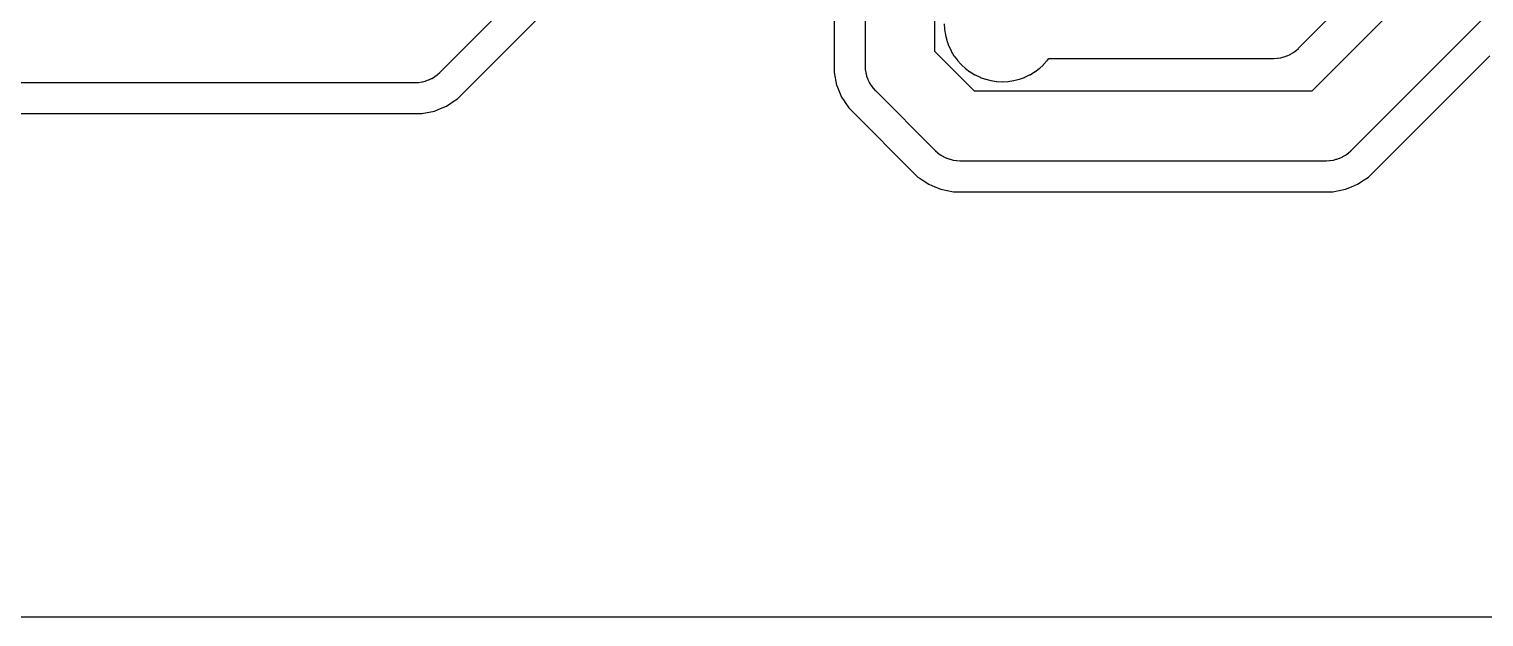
# Model space of a CAD drawing. Header units: metres. Extents: x 60.5 to 129.5, y -129.5 to -80.5.
# Drawn here: x 79.22 to 97.98, y -129.55 to -121.96 of the extents above; entities that cross this region are included whole.
import ezdxf

# ---------------------------------------------------------------- set-up
doc = ezdxf.new("R2010")
doc.units = ezdxf.units.M

msp = doc.modelspace()

# ---------------------------------------------------------------- linework, layer by layer
for points in [[(104.342, -114.182), (95.763, -122.761), (91.409, -122.761), (90.899, -122.251), (90.899, -116.136)], [(69.701, -122.651), (84.198, -122.651), (84.199, -122.651), (84.2, -122.651), (84.239, -122.649), (84.241, -122.649), (84.242, -122.649), (84.243, -122.649), (84.244, -122.649), (84.283, -122.643), (84.284, -122.643), (84.286, -122.643), (84.287, -122.642), (84.288, -122.642), (84.326, -122.632), (84.327, -122.632), (84.328, -122.632), (84.33, -122.631), (84.331, -122.631), (84.368, -122.618), (84.369, -122.617), (84.37, -122.617), (84.371, -122.616), (84.372, -122.616), (84.408, -122.599), (84.409, -122.599), (84.41, -122.598), (84.411, -122.597), (84.412, -122.597), (84.446, -122.577), (84.447, -122.576), (84.448, -122.575), (84.449, -122.575), (84.45, -122.574), (84.481, -122.551), (84.482, -122.55), (84.483, -122.549), (84.484, -122.548), (84.485, -122.547), (84.514, -122.521), (84.515, -122.52), (84.516, -122.519), (89.999, -117.037), (89.999, -122.437), (89.999, -122.438), (89.999, -122.44), (90.001, -122.479), (90.001, -122.48), (90.001, -122.481), (90.001, -122.483), (90.001, -122.484), (90.007, -122.523), (90.007, -122.524), (90.007, -122.525), (90.008, -122.526), (90.008, -122.527), (90.018, -122.565), (90.018, -122.567), (90.018, -122.568), (90.019, -122.569), (90.019, -122.57), (90.032, -122.607), (90.033, -122.608), (90.033, -122.609), (90.034, -122.611), (90.034, -122.612), (90.042, -122.628), (90.051, -122.647), (90.051, -122.648), (90.052, -122.649), (90.053, -122.65), (90.053, -122.652), (90.073, -122.685), (90.074, -122.686), (90.075, -122.687), (90.075, -122.688), (90.076, -122.689), (90.099, -122.721), (90.1, -122.722), (90.101, -122.723), (90.102, -122.724), (90.103, -122.725), (90.129, -122.754), (90.13, -122.755), (90.131, -122.756), (90.904, -123.529), (90.905, -123.53), (90.906, -123.531), (90.935, -123.557), (90.936, -123.558), (90.937, -123.559), (90.938, -123.56), (90.939, -123.561), (90.971, -123.584), (90.972, -123.585), (90.973, -123.585), (90.974, -123.586), (90.975, -123.587), (91.008, -123.607), (91.01, -123.607), (91.011, -123.608), (91.012, -123.609), (91.013, -123.609), (91.048, -123.626), (91.049, -123.626), (91.051, -123.627), (91.052, -123.627), (91.053, -123.628), (91.09, -123.641), (91.091, -123.641), (91.092, -123.642), (91.093, -123.642), (91.095, -123.642), (91.133, -123.652), (91.134, -123.652), (91.135, -123.653), (91.136, -123.653), (91.137, -123.653), (91.176, -123.659), (91.177, -123.659), (91.179, -123.659), (91.18, -123.659), (91.181, -123.659), (91.22, -123.661), (91.222, -123.661), (91.223, -123.661), (95.949, -123.661), (95.95, -123.661), (95.951, -123.661), (95.991, -123.659), (95.992, -123.659), (95.993, -123.659), (95.994, -123.659), (95.996, -123.659), (96.034, -123.653), (96.036, -123.653), (96.037, -123.653), (96.038, -123.652), (96.039, -123.652), (96.077, -123.642), (96.079, -123.642), (96.08, -123.642), (96.081, -123.641), (96.082, -123.641), (96.119, -123.628), (96.12, -123.627), (96.121, -123.627), (96.122, -123.626), (96.124, -123.626), (96.159, -123.609), (96.16, -123.609), (96.161, -123.608), (96.162, -123.607), (96.163, -123.607), (96.197, -123.587), (96.198, -123.586), (96.199, -123.585), (96.2, -123.585), (96.201, -123.584), (96.233, -123.561), (96.234, -123.56), (96.235, -123.559), (96.236, -123.558), (96.236, -123.557), (96.266, -123.531), (96.266, -123.53), (96.267, -123.529), (104.846, -114.95)], [(69.617, -123.052), (84.281, -123.052), (84.446, -123.019), (84.523, -122.987), (84.601, -122.955), (84.685, -122.898), (84.74, -122.862), (89.301, -118.3)], [(91.02, -121.892), (91.023, -121.961), (91.024, -121.962), (91.024, -121.964), (91.024, -121.965), (91.024, -121.966), (91.034, -122.034), (91.034, -122.035), (91.034, -122.036), (91.035, -122.038), (91.035, -122.039), (91.052, -122.105), (91.052, -122.107), (91.052, -122.108), (91.053, -122.109), (91.053, -122.11), (91.076, -122.175), (91.077, -122.176), (91.077, -122.177), (91.078, -122.178), (91.078, -122.179), (91.107, -122.241), (91.108, -122.242), (91.109, -122.244), (91.109, -122.245), (91.11, -122.246), (91.145, -122.305), (91.146, -122.306), (91.146, -122.307), (91.147, -122.308), (91.148, -122.309), (91.189, -122.364), (91.189, -122.365), (91.19, -122.366), (91.191, -122.367), (91.192, -122.368), (91.238, -122.419), (91.239, -122.419), (91.24, -122.42), (91.241, -122.421), (91.241, -122.422), (91.292, -122.468), (91.293, -122.469), (91.294, -122.47), (91.295, -122.471), (91.296, -122.471), (91.351, -122.512), (91.352, -122.513), (91.353, -122.514), (91.354, -122.514), (91.355, -122.515), (91.414, -122.55), (91.415, -122.551), (91.416, -122.551), (91.418, -122.552), (91.419, -122.553), (91.481, -122.582), (91.482, -122.582), (91.483, -122.583), (91.484, -122.583), (91.485, -122.584), (91.55, -122.607), (91.551, -122.607), (91.552, -122.608), (91.553, -122.608), (91.555, -122.608), (91.621, -122.625), (91.622, -122.625), (91.624, -122.626), (91.625, -122.626), (91.626, -122.626), (91.694, -122.636), (91.695, -122.636), (91.696, -122.636), (91.698, -122.636), (91.699, -122.637), (91.768, -122.64), (91.769, -122.64), (91.77, -122.64), (91.771, -122.64), (91.772, -122.64), (91.841, -122.637), (91.842, -122.636), (91.844, -122.636), (91.845, -122.636), (91.846, -122.636), (91.914, -122.626), (91.915, -122.626), (91.916, -122.626), (91.918, -122.625), (91.919, -122.625), (91.985, -122.608), (91.987, -122.608), (91.988, -122.608), (91.989, -122.607), (91.99, -122.607), (92.055, -122.584), (92.056, -122.583), (92.057, -122.583), (92.058, -122.582), (92.059, -122.582), (92.121, -122.553), (92.122, -122.552), (92.124, -122.551), (92.125, -122.551), (92.126, -122.55), (92.185, -122.515), (92.186, -122.514), (92.187, -122.514), (92.188, -122.513), (92.189, -122.512), (92.244, -122.471), (92.245, -122.471), (92.246, -122.47), (92.247, -122.469), (92.248, -122.468), (92.299, -122.422), (92.299, -122.421), (92.3, -122.42), (92.301, -122.419), (92.302, -122.419), (92.348, -122.368), (92.349, -122.367), (92.35, -122.366), (92.351, -122.365), (92.351, -122.364), (92.369, -122.34), (95.27, -122.34), (95.271, -122.34), (95.272, -122.34), (95.312, -122.338), (95.313, -122.338), (95.314, -122.338), (95.315, -122.338), (95.317, -122.338), (95.355, -122.332), (95.357, -122.332), (95.358, -122.332), (95.359, -122.331), (95.36, -122.331), (95.398, -122.321), (95.4, -122.321), (95.401, -122.321), (95.402, -122.32), (95.403, -122.32), (95.44, -122.307), (95.441, -122.306), (95.442, -122.306), (95.443, -122.305), (95.445, -122.305), (95.48, -122.288), (95.481, -122.288), (95.482, -122.287), (95.483, -122.286), (95.484, -122.286), (95.518, -122.266), (95.519, -122.265), (95.52, -122.264), (95.521, -122.264), (95.522, -122.263), (95.554, -122.24), (95.555, -122.239), (95.556, -122.238), (95.557, -122.237), (95.557, -122.236), (95.587, -122.21), (95.587, -122.209), (95.588, -122.208), (99.475, -118.322)], [(89.598, -118.423), (89.598, -122.521), (89.631, -122.685), (89.633, -122.689), (89.695, -122.84), (89.728, -122.889), (89.728, -122.889), (89.741, -122.909), (89.788, -122.979), (90.681, -123.872), (90.711, -123.892), (90.736, -123.908), (90.82, -123.965), (90.897, -123.997), (90.903, -123.999), (90.94, -124.014), (90.975, -124.029), (91.139, -124.062), (96.033, -124.062), (96.197, -124.029), (96.274, -123.997), (96.352, -123.965), (96.436, -123.908), (96.491, -123.872), (98.056, -122.307)], [(60.625, -129.549), (129.375, -129.549)]]:
    msp.add_lwpolyline(points)

doc.saveas('drawing.dxf')
